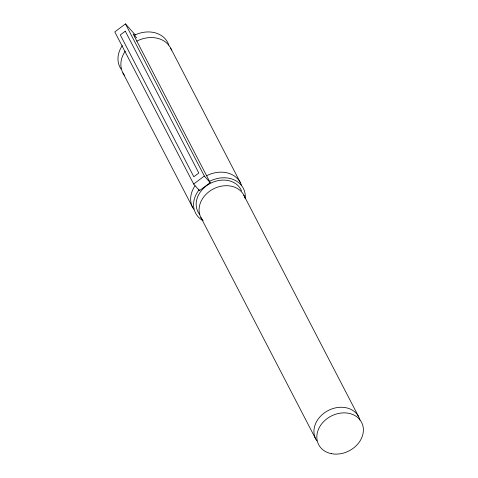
<?xml version="1.0" encoding="UTF-8"?>
<svg xmlns="http://www.w3.org/2000/svg" width="478" height="478" viewBox="0 0 478 478"><rect width="100%" height="100%" fill="white"/><g stroke="black" fill="none" stroke-linecap="round" stroke-linejoin="round"><path stroke-width="0.72" d="M135.352 35.014L125.469 23.9L114.792 31.895L193.662 184.048L199.499 190.614L210.177 182.62L133.129 33.974L136.6 37.876M193.662 184.048L204.339 176.047L125.469 23.9M204.339 176.047L210.177 182.62M170.628 48.093L240.41 182.716M243.822 195.179L358.667 416.744M198.812 189.294L199.499 190.614M200.885 217.46L315.737 439.025M122.888 72.871L192.67 207.488M316.878 440.895A24.187 19.568 -27.4 0 1 328.995 410.112A24.187 19.568 -27.4 0 1 359.97 420.168M202.475 219.928A24.187 19.568 -27.4 0 1 213.337 188.953A24.187 19.568 -27.4 0 1 244.927 197.892M193.763 209.322A26.893 21.761 -27.4 0 1 195.048 185.769M206.514 175.79A26.893 21.761 -27.4 0 1 241.515 185.339M124.4 75.285A26.893 21.761 -27.4 0 1 125.266 51.152M136.732 41.174A26.893 21.761 -27.4 0 1 171.494 50.041M199.565 214.317A24.187 19.568 -27.4 0 1 209.627 183.779A24.187 19.568 -27.4 0 1 241.527 190.895M121.077 69.089A26.893 21.761 -27.4 0 1 122.362 45.541M135.077 34.942A26.893 21.761 -27.4 0 1 168.83 45.111M209.418 181.401A26.893 21.761 -27.4 0 1 245.226 198.896M203.126 220.74A26.893 21.761 -27.4 0 1 198.824 190.184M125.302 31.172L120.301 34.924L193.829 176.77L198.83 173.024L125.302 31.172M331.308 453.646A24.187 19.568 -27.4 0 0 363.178 427.224A24.187 19.568 -27.4 0 0 325.841 419.6A24.187 19.568 -27.4 0 0 331.308 453.646"/></g></svg>
